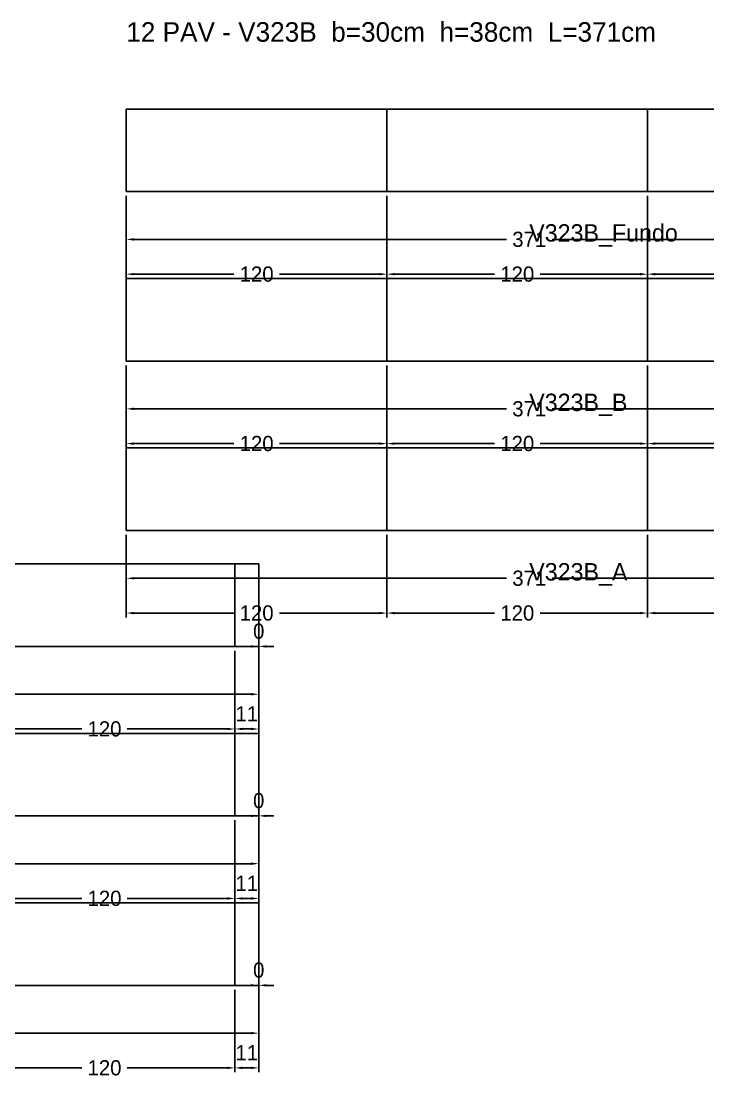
# Model space of a CAD drawing. Header units: metres. Extents: x 180 to 6304, y -11808 to -336.
# Drawn here: x 2965.7 to 3281.9, y -1562.8 to -1076.4 of the extents above; entities that cross this region are included whole.
import ezdxf

# ---------------------------------------------------------------- set-up
doc = ezdxf.new("R2010")
doc.units = ezdxf.units.M
doc.layers.add('COTA', color=3, linetype='Continuous')
doc.dimstyles.new('COTA_VIG', dxfattribs={"dimtxt": 7, "dimasz": 3.5, "dimexe": 2, "dimexo": 2, "dimgap": 1.5, "dimtad": 1, "dimdec": 1, "dimcen": 2.5, "dimclrd": 3, "dimclre": 3, "dimclrt": 3, "dimazin": 3, "dimtfac": 1, "dimtmove": 0, "dimatfit": 3})

# ---------------------------------------------------------------- blocks, each defined once
blk = doc.blocks.new('_CLOSEDFILLED')
at = {"color": 0, "linetype": 'BYBLOCK'}
blk.add_solid([(-1, 0.16), (0, 0), (-1, -0.16)], dxfattribs=at)
blk = doc.blocks.new('*D187')
at = {"color": 3}
for p, q in [((2704.11, -1522.19), (2704.11, -1544.19)), ((3075.11, -1522.19), (3075.11, -1544.19)), ((2707.61, -1542.19), (2879.11, -1542.19)), ((2900.11, -1542.19), (3071.61, -1542.19))]:
    blk.add_line(p, q, dxfattribs=at)
at = {"layer": 'Defpoints'}
for p in [(2704.11, -1520.19), (3075.11, -1520.19), (2704.11, -1542.19)]:
    blk.add_point(p, dxfattribs=at)
at = {"layer": 'COTA', "color": 3, "xscale": 3.5, "yscale": 3.5, "rotation": 180}
blk.add_blockref('_CLOSEDFILLED', (2704.11, -1542.19), dxfattribs=at)
at = {"layer": 'COTA', "color": 3, "xscale": 3.5, "yscale": 3.5}
blk.add_blockref('_CLOSEDFILLED', (3075.11, -1542.19), dxfattribs=at)
at = {"layer": 'COTA', "color": 3, "insert": (2889.61, -1542.19), "char_height": 7, "attachment_point": 5}
blk.add_mtext('371', dxfattribs=at)
blk = doc.blocks.new('*D190')
at = {"color": 3}
for p, q in [((2944.11, -1522.19), (2944.11, -1560.19)), ((3064.11, -1522.19), (3064.11, -1560.19)), ((2947.61, -1558.19), (2993.61, -1558.19)), ((3014.61, -1558.19), (3060.61, -1558.19))]:
    blk.add_line(p, q, dxfattribs=at)
at = {"layer": 'Defpoints'}
for p in [(2944.11, -1520.19), (3064.11, -1520.19), (2944.11, -1558.19)]:
    blk.add_point(p, dxfattribs=at)
at = {"layer": 'COTA', "color": 3, "xscale": 3.5, "yscale": 3.5, "rotation": 180}
blk.add_blockref('_CLOSEDFILLED', (2944.11, -1558.19), dxfattribs=at)
at = {"layer": 'COTA', "color": 3, "xscale": 3.5, "yscale": 3.5}
blk.add_blockref('_CLOSEDFILLED', (3064.11, -1558.19), dxfattribs=at)
at = {"layer": 'COTA', "color": 3, "insert": (3004.11, -1558.19), "char_height": 7, "attachment_point": 5}
blk.add_mtext('120', dxfattribs=at)
blk = doc.blocks.new('*D193')
at = {"color": 3}
for p, q in [((2704.11, -1444.19), (2704.11, -1466.19)), ((3075.11, -1444.19), (3075.11, -1466.19)), ((2707.61, -1464.19), (2879.11, -1464.19)), ((2900.11, -1464.19), (3071.61, -1464.19))]:
    blk.add_line(p, q, dxfattribs=at)
at = {"layer": 'Defpoints'}
for p in [(2704.11, -1442.19), (3075.11, -1442.19), (2704.11, -1464.19)]:
    blk.add_point(p, dxfattribs=at)
at = {"layer": 'COTA', "color": 3, "xscale": 3.5, "yscale": 3.5, "rotation": 180}
blk.add_blockref('_CLOSEDFILLED', (2704.11, -1464.19), dxfattribs=at)
at = {"layer": 'COTA', "color": 3, "xscale": 3.5, "yscale": 3.5}
blk.add_blockref('_CLOSEDFILLED', (3075.11, -1464.19), dxfattribs=at)
at = {"layer": 'COTA', "color": 3, "insert": (2889.61, -1464.19), "char_height": 7, "attachment_point": 5}
blk.add_mtext('371', dxfattribs=at)
blk = doc.blocks.new('*D196')
at = {"color": 3}
for p, q in [((2944.11, -1444.19), (2944.11, -1482.19)), ((3064.11, -1444.19), (3064.11, -1482.19)), ((2947.61, -1480.19), (2993.61, -1480.19)), ((3014.61, -1480.19), (3060.61, -1480.19))]:
    blk.add_line(p, q, dxfattribs=at)
at = {"layer": 'Defpoints'}
for p in [(2944.11, -1442.19), (3064.11, -1442.19), (2944.11, -1480.19)]:
    blk.add_point(p, dxfattribs=at)
at = {"layer": 'COTA', "color": 3, "xscale": 3.5, "yscale": 3.5, "rotation": 180}
blk.add_blockref('_CLOSEDFILLED', (2944.11, -1480.19), dxfattribs=at)
at = {"layer": 'COTA', "color": 3, "xscale": 3.5, "yscale": 3.5}
blk.add_blockref('_CLOSEDFILLED', (3064.11, -1480.19), dxfattribs=at)
at = {"layer": 'COTA', "color": 3, "insert": (3004.11, -1480.19), "char_height": 7, "attachment_point": 5}
blk.add_mtext('120', dxfattribs=at)
blk = doc.blocks.new('*D199')
at = {"color": 3}
for p, q in [((2704.11, -1366.19), (2704.11, -1388.19)), ((3075.11, -1366.19), (3075.11, -1388.19)), ((2707.61, -1386.19), (2879.11, -1386.19)), ((2900.11, -1386.19), (3071.61, -1386.19))]:
    blk.add_line(p, q, dxfattribs=at)
at = {"layer": 'Defpoints'}
for p in [(2704.11, -1364.19), (3075.11, -1364.19), (2704.11, -1386.19)]:
    blk.add_point(p, dxfattribs=at)
at = {"layer": 'COTA', "color": 3, "xscale": 3.5, "yscale": 3.5, "rotation": 180}
blk.add_blockref('_CLOSEDFILLED', (2704.11, -1386.19), dxfattribs=at)
at = {"layer": 'COTA', "color": 3, "xscale": 3.5, "yscale": 3.5}
blk.add_blockref('_CLOSEDFILLED', (3075.11, -1386.19), dxfattribs=at)
at = {"layer": 'COTA', "color": 3, "insert": (2889.61, -1386.19), "char_height": 7, "attachment_point": 5}
blk.add_mtext('371', dxfattribs=at)
blk = doc.blocks.new('*D202')
at = {"color": 3}
for p, q in [((2944.11, -1366.19), (2944.11, -1404.19)), ((3064.11, -1366.19), (3064.11, -1404.19)), ((2947.61, -1402.19), (2993.61, -1402.19)), ((3014.61, -1402.19), (3060.61, -1402.19))]:
    blk.add_line(p, q, dxfattribs=at)
at = {"layer": 'Defpoints'}
for p in [(2944.11, -1364.19), (3064.11, -1364.19), (2944.11, -1402.19)]:
    blk.add_point(p, dxfattribs=at)
at = {"layer": 'COTA', "color": 3, "xscale": 3.5, "yscale": 3.5, "rotation": 180}
blk.add_blockref('_CLOSEDFILLED', (2944.11, -1402.19), dxfattribs=at)
at = {"layer": 'COTA', "color": 3, "xscale": 3.5, "yscale": 3.5}
blk.add_blockref('_CLOSEDFILLED', (3064.11, -1402.19), dxfattribs=at)
at = {"layer": 'COTA', "color": 3, "insert": (3004.11, -1402.19), "char_height": 7, "attachment_point": 5}
blk.add_mtext('120', dxfattribs=at)
blk = doc.blocks.new('*D229')
at = {"color": 3}
for p, q in [((3014.14, -1312.83), (3014.14, -1334.83)), ((3385.14, -1312.83), (3385.14, -1334.83)), ((3017.64, -1332.83), (3189.14, -1332.83)), ((3210.14, -1332.83), (3381.64, -1332.83))]:
    blk.add_line(p, q, dxfattribs=at)
at = {"layer": 'Defpoints'}
for p in [(3014.14, -1310.83), (3385.14, -1310.83), (3014.14, -1332.83)]:
    blk.add_point(p, dxfattribs=at)
at = {"layer": 'COTA', "color": 3, "xscale": 3.5, "yscale": 3.5, "rotation": 180}
blk.add_blockref('_CLOSEDFILLED', (3014.14, -1332.83), dxfattribs=at)
at = {"layer": 'COTA', "color": 3, "xscale": 3.5, "yscale": 3.5}
blk.add_blockref('_CLOSEDFILLED', (3385.14, -1332.83), dxfattribs=at)
at = {"layer": 'COTA', "color": 3, "insert": (3199.64, -1332.83), "char_height": 7, "attachment_point": 5}
blk.add_mtext('371', dxfattribs=at)
blk = doc.blocks.new('*D230')
at = {"color": 3}
for p, q in [((3014.14, -1312.83), (3014.14, -1350.83)), ((3134.14, -1312.83), (3134.14, -1350.83)), ((3017.64, -1348.83), (3063.64, -1348.83)), ((3084.64, -1348.83), (3130.64, -1348.83))]:
    blk.add_line(p, q, dxfattribs=at)
at = {"layer": 'Defpoints'}
for p in [(3014.14, -1310.83), (3134.14, -1310.83), (3014.14, -1348.83)]:
    blk.add_point(p, dxfattribs=at)
at = {"layer": 'COTA', "color": 3, "xscale": 3.5, "yscale": 3.5, "rotation": 180}
blk.add_blockref('_CLOSEDFILLED', (3014.14, -1348.83), dxfattribs=at)
at = {"layer": 'COTA', "color": 3, "xscale": 3.5, "yscale": 3.5}
blk.add_blockref('_CLOSEDFILLED', (3134.14, -1348.83), dxfattribs=at)
at = {"layer": 'COTA', "color": 3, "insert": (3074.14, -1348.83), "char_height": 7, "attachment_point": 5}
blk.add_mtext('120', dxfattribs=at)
blk = doc.blocks.new('*D231')
at = {"color": 3}
for p, q in [((3134.14, -1312.83), (3134.14, -1350.83)), ((3254.14, -1312.83), (3254.14, -1350.83)), ((3137.64, -1348.83), (3183.64, -1348.83)), ((3204.64, -1348.83), (3250.64, -1348.83))]:
    blk.add_line(p, q, dxfattribs=at)
at = {"layer": 'Defpoints'}
for p in [(3134.14, -1310.83), (3254.14, -1310.83), (3134.14, -1348.83)]:
    blk.add_point(p, dxfattribs=at)
at = {"layer": 'COTA', "color": 3, "xscale": 3.5, "yscale": 3.5, "rotation": 180}
blk.add_blockref('_CLOSEDFILLED', (3134.14, -1348.83), dxfattribs=at)
at = {"layer": 'COTA', "color": 3, "xscale": 3.5, "yscale": 3.5}
blk.add_blockref('_CLOSEDFILLED', (3254.14, -1348.83), dxfattribs=at)
at = {"layer": 'COTA', "color": 3, "insert": (3194.14, -1348.83), "char_height": 7, "attachment_point": 5}
blk.add_mtext('120', dxfattribs=at)
blk = doc.blocks.new('*D232')
at = {"color": 3}
for p, q in [((3254.14, -1312.83), (3254.14, -1350.83)), ((3374.14, -1312.83), (3374.14, -1350.83)), ((3257.64, -1348.83), (3303.64, -1348.83)), ((3324.64, -1348.83), (3370.64, -1348.83))]:
    blk.add_line(p, q, dxfattribs=at)
at = {"layer": 'Defpoints'}
for p in [(3254.14, -1310.83), (3374.14, -1310.83), (3254.14, -1348.83)]:
    blk.add_point(p, dxfattribs=at)
at = {"layer": 'COTA', "color": 3, "xscale": 3.5, "yscale": 3.5, "rotation": 180}
blk.add_blockref('_CLOSEDFILLED', (3254.14, -1348.83), dxfattribs=at)
at = {"layer": 'COTA', "color": 3, "xscale": 3.5, "yscale": 3.5}
blk.add_blockref('_CLOSEDFILLED', (3374.14, -1348.83), dxfattribs=at)
at = {"layer": 'COTA', "color": 3, "insert": (3314.14, -1348.83), "char_height": 7, "attachment_point": 5}
blk.add_mtext('120', dxfattribs=at)
blk = doc.blocks.new('*D235')
at = {"color": 3}
for p, q in [((3014.14, -1234.83), (3014.14, -1256.83)), ((3385.14, -1234.83), (3385.14, -1256.83)), ((3017.64, -1254.83), (3189.14, -1254.83)), ((3210.14, -1254.83), (3381.64, -1254.83))]:
    blk.add_line(p, q, dxfattribs=at)
at = {"layer": 'Defpoints'}
for p in [(3014.14, -1232.83), (3385.14, -1232.83), (3014.14, -1254.83)]:
    blk.add_point(p, dxfattribs=at)
at = {"layer": 'COTA', "color": 3, "xscale": 3.5, "yscale": 3.5, "rotation": 180}
blk.add_blockref('_CLOSEDFILLED', (3014.14, -1254.83), dxfattribs=at)
at = {"layer": 'COTA', "color": 3, "xscale": 3.5, "yscale": 3.5}
blk.add_blockref('_CLOSEDFILLED', (3385.14, -1254.83), dxfattribs=at)
at = {"layer": 'COTA', "color": 3, "insert": (3199.64, -1254.83), "char_height": 7, "attachment_point": 5}
blk.add_mtext('371', dxfattribs=at)
blk = doc.blocks.new('*D236')
at = {"color": 3}
for p, q in [((3014.14, -1234.83), (3014.14, -1272.83)), ((3134.14, -1234.83), (3134.14, -1272.83)), ((3017.64, -1270.83), (3063.64, -1270.83)), ((3084.64, -1270.83), (3130.64, -1270.83))]:
    blk.add_line(p, q, dxfattribs=at)
at = {"layer": 'Defpoints'}
for p in [(3014.14, -1232.83), (3134.14, -1232.83), (3014.14, -1270.83)]:
    blk.add_point(p, dxfattribs=at)
at = {"layer": 'COTA', "color": 3, "xscale": 3.5, "yscale": 3.5, "rotation": 180}
blk.add_blockref('_CLOSEDFILLED', (3014.14, -1270.83), dxfattribs=at)
at = {"layer": 'COTA', "color": 3, "xscale": 3.5, "yscale": 3.5}
blk.add_blockref('_CLOSEDFILLED', (3134.14, -1270.83), dxfattribs=at)
at = {"layer": 'COTA', "color": 3, "insert": (3074.14, -1270.83), "char_height": 7, "attachment_point": 5}
blk.add_mtext('120', dxfattribs=at)
blk = doc.blocks.new('*D237')
at = {"color": 3}
for p, q in [((3134.14, -1234.83), (3134.14, -1272.83)), ((3254.14, -1234.83), (3254.14, -1272.83)), ((3137.64, -1270.83), (3183.64, -1270.83)), ((3204.64, -1270.83), (3250.64, -1270.83))]:
    blk.add_line(p, q, dxfattribs=at)
at = {"layer": 'Defpoints'}
for p in [(3134.14, -1232.83), (3254.14, -1232.83), (3134.14, -1270.83)]:
    blk.add_point(p, dxfattribs=at)
at = {"layer": 'COTA', "color": 3, "xscale": 3.5, "yscale": 3.5, "rotation": 180}
blk.add_blockref('_CLOSEDFILLED', (3134.14, -1270.83), dxfattribs=at)
at = {"layer": 'COTA', "color": 3, "xscale": 3.5, "yscale": 3.5}
blk.add_blockref('_CLOSEDFILLED', (3254.14, -1270.83), dxfattribs=at)
at = {"layer": 'COTA', "color": 3, "insert": (3194.14, -1270.83), "char_height": 7, "attachment_point": 5}
blk.add_mtext('120', dxfattribs=at)
blk = doc.blocks.new('*D238')
at = {"color": 3}
for p, q in [((3254.14, -1234.83), (3254.14, -1272.83)), ((3374.14, -1234.83), (3374.14, -1272.83)), ((3257.64, -1270.83), (3303.64, -1270.83)), ((3324.64, -1270.83), (3370.64, -1270.83))]:
    blk.add_line(p, q, dxfattribs=at)
at = {"layer": 'Defpoints'}
for p in [(3254.14, -1232.83), (3374.14, -1232.83), (3254.14, -1270.83)]:
    blk.add_point(p, dxfattribs=at)
at = {"layer": 'COTA', "color": 3, "xscale": 3.5, "yscale": 3.5, "rotation": 180}
blk.add_blockref('_CLOSEDFILLED', (3254.14, -1270.83), dxfattribs=at)
at = {"layer": 'COTA', "color": 3, "xscale": 3.5, "yscale": 3.5}
blk.add_blockref('_CLOSEDFILLED', (3374.14, -1270.83), dxfattribs=at)
at = {"layer": 'COTA', "color": 3, "insert": (3314.14, -1270.83), "char_height": 7, "attachment_point": 5}
blk.add_mtext('120', dxfattribs=at)
blk = doc.blocks.new('*D241')
at = {"color": 3}
for p, q in [((3014.14, -1156.83), (3014.14, -1178.83)), ((3385.14, -1156.83), (3385.14, -1178.83)), ((3017.64, -1176.83), (3189.14, -1176.83)), ((3210.14, -1176.83), (3381.64, -1176.83))]:
    blk.add_line(p, q, dxfattribs=at)
at = {"layer": 'Defpoints'}
for p in [(3014.14, -1154.83), (3385.14, -1154.83), (3014.14, -1176.83)]:
    blk.add_point(p, dxfattribs=at)
at = {"layer": 'COTA', "color": 3, "xscale": 3.5, "yscale": 3.5, "rotation": 180}
blk.add_blockref('_CLOSEDFILLED', (3014.14, -1176.83), dxfattribs=at)
at = {"layer": 'COTA', "color": 3, "xscale": 3.5, "yscale": 3.5}
blk.add_blockref('_CLOSEDFILLED', (3385.14, -1176.83), dxfattribs=at)
at = {"layer": 'COTA', "color": 3, "insert": (3199.64, -1176.83), "char_height": 7, "attachment_point": 5}
blk.add_mtext('371', dxfattribs=at)
blk = doc.blocks.new('*D242')
at = {"color": 3}
for p, q in [((3014.14, -1156.83), (3014.14, -1194.83)), ((3134.14, -1156.83), (3134.14, -1194.83)), ((3017.64, -1192.83), (3063.64, -1192.83)), ((3084.64, -1192.83), (3130.64, -1192.83))]:
    blk.add_line(p, q, dxfattribs=at)
at = {"layer": 'Defpoints'}
for p in [(3014.14, -1154.83), (3134.14, -1154.83), (3014.14, -1192.83)]:
    blk.add_point(p, dxfattribs=at)
at = {"layer": 'COTA', "color": 3, "xscale": 3.5, "yscale": 3.5, "rotation": 180}
blk.add_blockref('_CLOSEDFILLED', (3014.14, -1192.83), dxfattribs=at)
at = {"layer": 'COTA', "color": 3, "xscale": 3.5, "yscale": 3.5}
blk.add_blockref('_CLOSEDFILLED', (3134.14, -1192.83), dxfattribs=at)
at = {"layer": 'COTA', "color": 3, "insert": (3074.14, -1192.83), "char_height": 7, "attachment_point": 5}
blk.add_mtext('120', dxfattribs=at)
blk = doc.blocks.new('*D243')
at = {"color": 3}
for p, q in [((3134.14, -1156.83), (3134.14, -1194.83)), ((3254.14, -1156.83), (3254.14, -1194.83)), ((3137.64, -1192.83), (3183.64, -1192.83)), ((3204.64, -1192.83), (3250.64, -1192.83))]:
    blk.add_line(p, q, dxfattribs=at)
at = {"layer": 'Defpoints'}
for p in [(3134.14, -1154.83), (3254.14, -1154.83), (3134.14, -1192.83)]:
    blk.add_point(p, dxfattribs=at)
at = {"layer": 'COTA', "color": 3, "xscale": 3.5, "yscale": 3.5, "rotation": 180}
blk.add_blockref('_CLOSEDFILLED', (3134.14, -1192.83), dxfattribs=at)
at = {"layer": 'COTA', "color": 3, "xscale": 3.5, "yscale": 3.5}
blk.add_blockref('_CLOSEDFILLED', (3254.14, -1192.83), dxfattribs=at)
at = {"layer": 'COTA', "color": 3, "insert": (3194.14, -1192.83), "char_height": 7, "attachment_point": 5}
blk.add_mtext('120', dxfattribs=at)
blk = doc.blocks.new('*D244')
at = {"color": 3}
for p, q in [((3254.14, -1156.83), (3254.14, -1194.83)), ((3374.14, -1156.83), (3374.14, -1194.83)), ((3257.64, -1192.83), (3303.64, -1192.83)), ((3324.64, -1192.83), (3370.64, -1192.83))]:
    blk.add_line(p, q, dxfattribs=at)
at = {"layer": 'Defpoints'}
for p in [(3254.14, -1154.83), (3374.14, -1154.83), (3254.14, -1192.83)]:
    blk.add_point(p, dxfattribs=at)
at = {"layer": 'COTA', "color": 3, "xscale": 3.5, "yscale": 3.5, "rotation": 180}
blk.add_blockref('_CLOSEDFILLED', (3254.14, -1192.83), dxfattribs=at)
at = {"layer": 'COTA', "color": 3, "xscale": 3.5, "yscale": 3.5}
blk.add_blockref('_CLOSEDFILLED', (3374.14, -1192.83), dxfattribs=at)
at = {"layer": 'COTA', "color": 3, "insert": (3314.14, -1192.83), "char_height": 7, "attachment_point": 5}
blk.add_mtext('120', dxfattribs=at)

msp = doc.modelspace()

# ---------------------------------------------------------------- linework, layer by layer
at = {"layer": 'Paineis'}
for points in [[(3014.14, -1154.83), (3134.14, -1154.83), (3134.14, -1116.83), (3014.14, -1116.83)], [(3134.14, -1154.83), (3254.14, -1154.83), (3254.14, -1116.83), (3134.14, -1116.83)], [(3254.14, -1154.83), (3374.14, -1154.83), (3374.14, -1116.83), (3254.14, -1116.83)], [(3014.14, -1232.83), (3134.14, -1232.83), (3134.14, -1194.83), (3014.14, -1194.83)], [(3134.14, -1232.83), (3254.14, -1232.83), (3254.14, -1194.83), (3134.14, -1194.83)], [(3254.14, -1232.83), (3374.14, -1232.83), (3374.14, -1194.83), (3254.14, -1194.83)], [(3014.14, -1310.83), (3134.14, -1310.83), (3134.14, -1272.83), (3014.14, -1272.83)], [(3134.14, -1310.83), (3254.14, -1310.83), (3254.14, -1272.83), (3134.14, -1272.83)], [(3254.14, -1310.83), (3374.14, -1310.83), (3374.14, -1272.83), (3254.14, -1272.83)], [(2944.11, -1364.19), (3064.11, -1364.19), (3064.11, -1326.19), (2944.11, -1326.19)], [(3064.11, -1364.19), (3075.11, -1364.19), (3075.11, -1326.19), (3064.11, -1326.19)], [(2944.11, -1442.19), (3064.11, -1442.19), (3064.11, -1404.19), (2944.11, -1404.19)], [(3064.11, -1442.19), (3075.11, -1442.19), (3075.11, -1404.19), (3064.11, -1404.19)], [(2944.11, -1520.19), (3064.11, -1520.19), (3064.11, -1482.19), (2944.11, -1482.19)], [(3064.11, -1520.19), (3075.11, -1520.19), (3075.11, -1482.19), (3064.11, -1482.19)]]:
    msp.add_lwpolyline(points, close=True, dxfattribs=at)

# ---------------------------------------------------------------- texts
at = {"layer": 'NOMENCLATURA', "insert": (3014.14, -1076.83), "char_height": 9, "attachment_point": 1}
msp.add_mtext('12 PAV - V323B  b=30cm  h=38cm  L=371cm', dxfattribs=at)
at = {"layer": 'Texto Secao', "char_height": 8, "attachment_point": 1}
for s, insert in [('V323B_Fundo', (3199.64, -1169.83)), ('V323B_B', (3199.64, -1247.83)), ('V323B_A', (3199.64, -1325.83))]:
    msp.add_mtext(s, dxfattribs=dict(at, insert=insert))

# ---------------------------------------------------------------- dimensions: what is measured, and where the dimension line sits
at = {"layer": 'COTA'}
for base, p1, p2, picture, middle in [((3014.14, -1176.83), (3014.14, -1154.83), (3385.14, -1154.83), '*D241', (3199.64, -1176.83)), ((3014.14, -1192.83), (3014.14, -1154.83), (3134.14, -1154.83), '*D242', (3074.14, -1192.83)), ((3134.14, -1192.83), (3134.14, -1154.83), (3254.14, -1154.83), '*D243', (3194.14, -1192.83)), ((3254.14, -1192.83), (3254.14, -1154.83), (3374.14, -1154.83), '*D244', (3314.14, -1192.83)), ((3014.14, -1254.83), (3014.14, -1232.83), (3385.14, -1232.83), '*D235', (3199.64, -1254.83)), ((3014.14, -1270.83), (3014.14, -1232.83), (3134.14, -1232.83), '*D236', (3074.14, -1270.83)), ((3134.14, -1270.83), (3134.14, -1232.83), (3254.14, -1232.83), '*D237', (3194.14, -1270.83)), ((3254.14, -1270.83), (3254.14, -1232.83), (3374.14, -1232.83), '*D238', (3314.14, -1270.83)), ((3014.14, -1332.83), (3014.14, -1310.83), (3385.14, -1310.83), '*D229', (3199.64, -1332.83)), ((3014.14, -1348.83), (3014.14, -1310.83), (3134.14, -1310.83), '*D230', (3074.14, -1348.83)), ((3134.14, -1348.83), (3134.14, -1310.83), (3254.14, -1310.83), '*D231', (3194.14, -1348.83)), ((3254.14, -1348.83), (3254.14, -1310.83), (3374.14, -1310.83), '*D232', (3314.14, -1348.83)), ((2704.11, -1386.19), (2704.11, -1364.19), (3075.11, -1364.19), '*D199', (2889.61, -1386.19)), ((2944.11, -1402.19), (2944.11, -1364.19), (3064.11, -1364.19), '*D202', (3004.11, -1402.19)), ((2704.11, -1464.19), (2704.11, -1442.19), (3075.11, -1442.19), '*D193', (2889.61, -1464.19)), ((2944.11, -1480.19), (2944.11, -1442.19), (3064.11, -1442.19), '*D196', (3004.11, -1480.19)), ((2704.11, -1542.19), (2704.11, -1520.19), (3075.11, -1520.19), '*D187', (2889.61, -1542.19)), ((2944.11, -1558.19), (2944.11, -1520.19), (3064.11, -1520.19), '*D190', (3004.11, -1558.19))]:
    dim = msp.add_linear_dim(base=base, p1=p1, p2=p2, dimstyle='COTA_VIG', dxfattribs=at)
    dim.commit()
    dim.dimension.update_dxf_attribs({"geometry": picture, "text_midpoint": middle})
for base, p1, p2 in [((3075.11, -1364.19), (3075.11, -1364.19), (3075.11, -1326.19)), ((3064.11, -1402.19), (3064.11, -1364.19), (3075.11, -1364.19)), ((3075.11, -1442.19), (3075.11, -1442.19), (3075.11, -1404.19)), ((3064.11, -1480.19), (3064.11, -1442.19), (3075.11, -1442.19)), ((3075.11, -1520.19), (3075.11, -1520.19), (3075.11, -1482.19)), ((3064.11, -1558.19), (3064.11, -1520.19), (3075.11, -1520.19))]:
    msp.add_linear_dim(base=base, p1=p1, p2=p2, dimstyle='COTA_VIG', dxfattribs=at).render()

doc.saveas('drawing.dxf')
